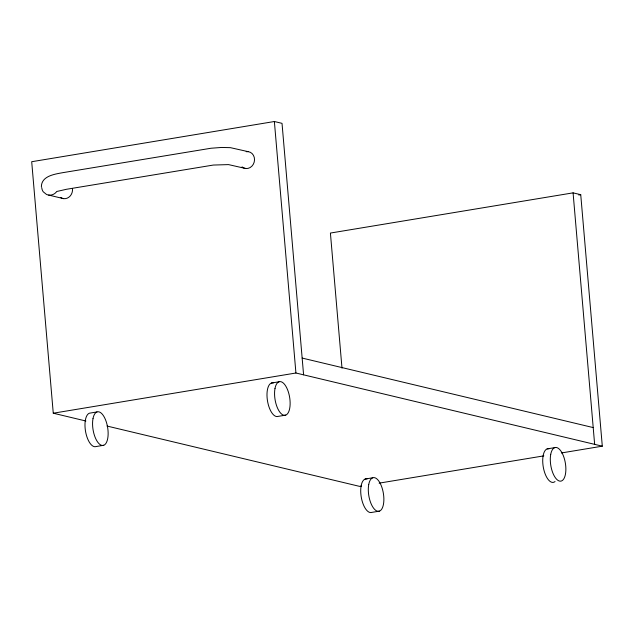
<?xml version="1.0" encoding="UTF-8"?>
<svg xmlns="http://www.w3.org/2000/svg" width="634" height="634" viewBox="0 0 634 634"><rect width="100%" height="100%" fill="white"/><g stroke="black" fill="none" stroke-linecap="round" stroke-linejoin="round"><path stroke-width="0.95" d="M41.384 187.014C41.178 175.975 54.659 174.16 62.917 172.646L211.035 148.237L221.575 147.453L230.404 147.659L248.179 151.653M56.513 191.856L54.904 193.418A8.821 8.408 -63.8 0 1 46.575 194.495L43.263 191.817A8.393 8.004 -63.8 0 1 41.789 187.775M56.901 191.46L66.388 189.297L213.325 165.054L228.509 164.602L245.643 168.493M303.591 374.837L282.027 123.345L274.371 121.514L31.7 161.718L53.264 413.209L85.891 421.008M561.367 452.961L602.3 446.178L580.736 194.686L573.081 192.855L330.409 233.058L341.995 368.172M578.787 195.01L580.736 194.686M53.264 413.209L295.927 373.006L602.3 446.178M96.978 411.941L89.394 413.202A17.055 7.378 80.6 0 0 85.741 432.436A17.055 7.378 80.6 0 0 96.138 446.534L103.722 445.282M271.4 383.047L278.984 381.787M285.72 415.127L278.136 416.379A17.055 7.378 80.6 0 1 267.366 400.086A17.055 7.378 80.6 0 1 273.333 382.952M365.129 479.05L372.713 477.79M547.134 448.896L554.718 447.644M361.578 486.056L359.629 486.381L107.027 426.048M379.124 483.148L543.829 455.862M379.457 511.131L371.873 512.383A17.055 7.378 80.6 0 1 361.095 496.089A17.055 7.378 80.6 0 1 367.062 478.955M48.66 195.074L63.638 198.648M302.149 358.067L593.202 427.578M573.081 192.855L594.644 444.347M274.371 121.514L295.927 373.006M246.19 151.692A8.527 7.56 -76.6 0 1 254.194 162.122A8.527 7.56 -76.6 0 1 242.053 166.893M72.49 188.972A8.527 7.56 -76.6 0 1 68.765 197.293A8.527 7.56 -76.6 0 1 60.587 197.451M555.043 481.531A17.055 7.378 80.6 0 1 543.338 467.409A17.055 7.378 80.6 0 1 549.068 448.801M274.998 388.491A17.055 7.378 80.6 0 0 283.786 415.222A17.055 7.378 80.6 0 0 288.264 391.661A17.055 7.378 80.6 0 0 274.998 388.491M368.734 484.495A17.055 7.378 80.6 0 0 377.523 511.226A17.055 7.378 80.6 0 0 382.001 487.665A17.055 7.378 80.6 0 0 368.734 484.495M93 418.646A17.055 7.378 80.6 0 0 101.789 445.377A17.055 7.378 80.6 0 0 106.266 421.808A17.055 7.378 80.6 0 0 93 418.646M550.732 454.34A17.055 7.378 80.6 0 0 559.521 481.079A17.055 7.378 80.6 0 0 563.998 457.51A17.055 7.378 80.6 0 0 550.732 454.34"/></g></svg>
